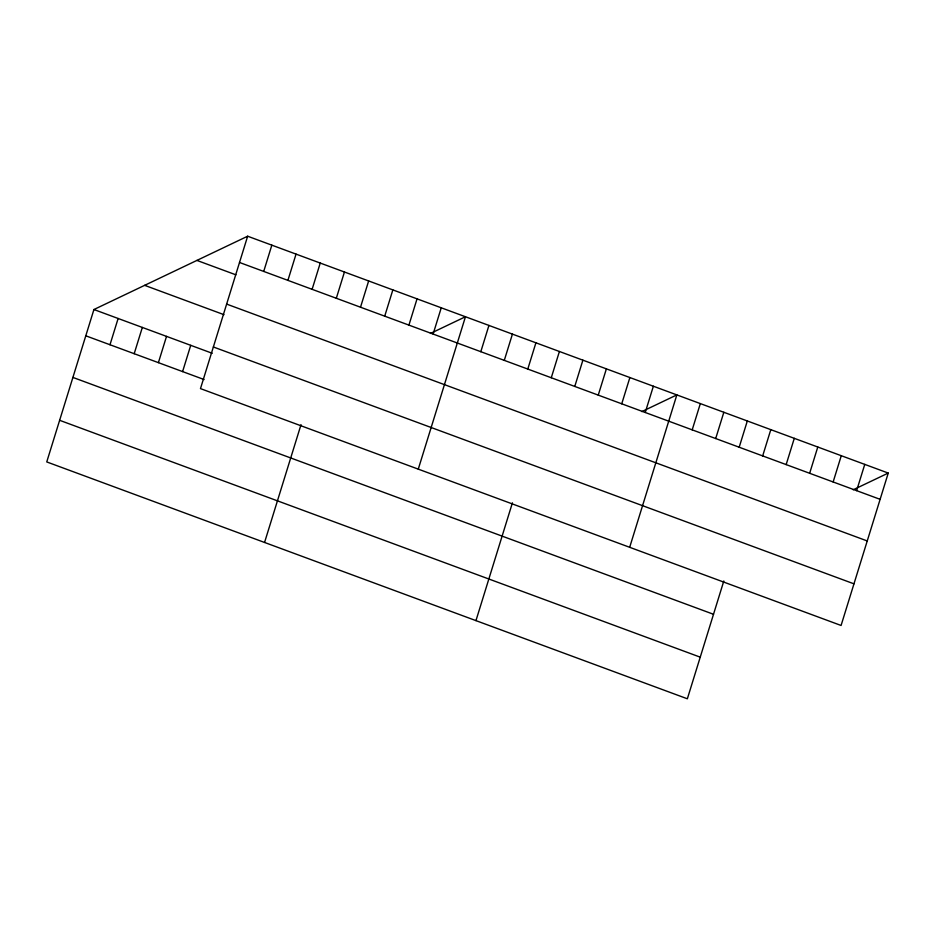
<?xml version="1.0" encoding="UTF-8"?>
<svg xmlns="http://www.w3.org/2000/svg" width="935" height="935" viewBox="0 0 935 935"><rect width="100%" height="100%" fill="white"/><g stroke="black" fill="none" stroke-linecap="round" stroke-linejoin="round"><path stroke-width="1.4" d="M247.646 236.216L200.476 388.609L841.079 625.468L888.25 473.075L247.646 236.216L93.921 309.532L46.75 461.925L687.354 698.784L723.819 580.986M109.991 344.746L118.126 318.484M134.196 353.699L142.33 327.437M158.401 362.64L166.523 336.378M182.594 371.592L190.728 345.331M263.717 271.419L271.84 245.157M287.91 280.371L296.044 254.11M312.115 289.324L320.249 263.051M336.32 298.265L344.442 272.003M264.558 542.464L301.023 424.654M360.513 307.218L368.647 280.956M384.717 316.159L392.852 289.897M408.922 325.111L417.045 298.849M433.115 334.064L441.25 307.802M418.272 469.136L465.455 316.743L430.427 333.456M480.812 351.689L488.935 325.427M504.292 360.372L512.427 334.111M527.784 369.068L535.919 342.794M475.962 620.63L512.427 502.82M551.276 377.752L559.41 351.478M574.768 386.435L582.891 360.174M598.248 395.119L606.383 368.858M621.74 403.803L629.874 377.541M645.232 412.487L653.366 386.225M629.676 547.302L676.846 394.909L641.819 411.61M692.204 429.855L700.338 403.593M715.696 438.538L723.83 412.277M739.188 447.222L747.322 420.96M762.679 455.906L770.802 429.644M786.16 464.601L794.294 438.328M809.652 473.285L817.786 447.012M833.143 481.969L841.278 455.707M856.635 490.653L864.758 464.391M853.223 489.776L888.25 473.075M239.512 262.478L880.115 499.337M196.911 260.409L235.9 274.82M226.632 304.097L867.236 540.956M144.656 285.339L223.979 314.674M213.355 346.978L853.959 583.837M93.921 309.532L212.233 353.278M85.798 335.805L204.11 379.552M72.907 377.424L713.51 614.283M59.63 420.306L700.245 657.165"/></g></svg>
